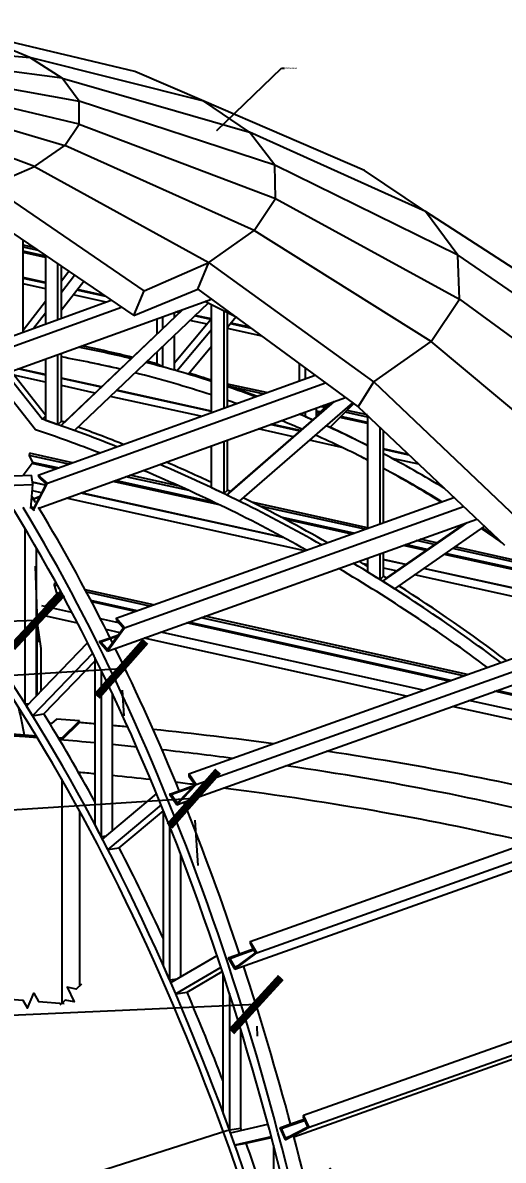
# Model space of a CAD drawing. Extents: x -483223 to 550073, y -164053 to -64662.
# Drawn here: x 374897 to 377673, y -146966 to -140388 of the extents above; entities that cross this region are included whole.
import ezdxf
from ezdxf import colors
from ezdxf.entities.mleader import LeaderData, LeaderLine
from ezdxf.math import Vec2, Vec3

# ---------------------------------------------------------------- set-up
doc = ezdxf.new("R2010")
doc.units = 0
doc.header["$MEASUREMENT"] = 0
doc.layers.get('0').update_dxf_attribs({"color": 40, "linetype": 'CONTINUOUS'})
doc.layers.get('Defpoints').update_dxf_attribs({"linetype": 'CONTINUOUS'})
doc.layers.add('АРМАТУРА', color=11, linetype='CONTINUOUS', lineweight=50)
doc.styles.add('ГОСТ', font='isocpeur.ttf', dxfattribs={"oblique": 10})
doc.dimstyles.new('100', dxfattribs={"dimscale": 100, "dimtxt": 4, "dimasz": 3, "dimexe": 1.25, "dimexo": 5, "dimgap": 1.5, "dimtad": 1, "dimdec": 0, "dimtxsty": 'ГОСТ', "dimblk": 'ARCHTICK', "dimcen": 2, "dimadec": 0, "dimazin": 0, "dimtfac": 1, "dimtdec": 0, "dimtmove": 0, "dimatfit": 3, "dimfxl": 1, "dimarcsym": 0})

# ---------------------------------------------------------------- blocks, each defined once
blk = doc.blocks.new('_ArchTick')
at = {"color": 0, "linetype": 'ByBlock', "const_width": 0.15}
blk.add_lwpolyline([(-0.5, -0.5), (0.5, 0.5)], dxfattribs=at)
blk = doc.blocks.new('*D566')
at = {"layer": 'Defpoints', "color": 0, "transparency": 16777216}
for p in [(376529, -146743.2), (370797.2, -146951.6), (370813, -147386.2)]:
    blk.add_point(p, dxfattribs=at)
at = {"layer": 'АРМАТУРА', "color": 0, "lineweight": -2, "transparency": 16777216}
for p, q in [((376544.8, -147177.9), (370813, -147386.2)), ((376547.2, -147242.9), (376549.4, -147302.8)), ((370815.4, -147451.3), (370817.6, -147511.1))]:
    blk.add_line(p, q, dxfattribs=at)
at = {"layer": 'АРМАТУРА', "color": 0, "lineweight": -2, "transparency": 16777216, "xscale": 300, "yscale": 300, "zscale": 300}
for p, rotation in [((376544.8, -147177.9), 2.08194740313199), ((370813, -147386.2), 182.0819474031319)]:
    blk.add_blockref('_ArchTick', p, dxfattribs=dict(at, rotation=rotation))
at = {"layer": 'АРМАТУРА', "color": 0, "transparency": 16777216, "insert": (373666.2, -146932.3), "char_height": 400, "attachment_point": 5, "rotation": 2.08195, "style": 'ГОСТ'}
blk.add_mtext('5736', dxfattribs=at)
blk = doc.blocks.new('*D567')
at = {"layer": 'Defpoints', "color": 0, "transparency": 16777216}
for p in [(375877.9, -144762.4), (371179.6, -145057.1), (371186.6, -145169.4)]:
    blk.add_point(p, dxfattribs=at)
at = {"layer": 'АРМАТУРА', "color": 0, "lineweight": -2, "transparency": 16777216}
for p, q in [((375885, -144874.6), (371186.6, -145169.4)), ((375909.3, -145261.4), (375892.8, -144999.4)), ((371210.9, -145556.2), (371194.5, -145294.1))]:
    blk.add_line(p, q, dxfattribs=at)
at = {"layer": 'АРМАТУРА', "color": 0, "lineweight": -2, "transparency": 16777216, "xscale": 300, "yscale": 300, "zscale": 300}
for p, rotation in [((375885, -144874.6), 3.589989276357324), ((371186.6, -145169.4), 183.5899892763573)]:
    blk.add_blockref('_ArchTick', p, dxfattribs=dict(at, rotation=rotation))
at = {"layer": 'АРМАТУРА', "color": 0, "transparency": 16777216, "insert": (373513.9, -144672.7), "char_height": 400, "attachment_point": 5, "rotation": 3.58999, "style": 'ГОСТ'}
blk.add_mtext('4708', dxfattribs=at)
blk = doc.blocks.new('*D568')
at = {"layer": 'Defpoints', "color": 0, "transparency": 16777216}
for p in [(376231.1, -145749.6), (370986.3, -145984.6), (371000.4, -146300.5)]:
    blk.add_point(p, dxfattribs=at)
at = {"layer": 'АРМАТУРА', "color": 0, "lineweight": -2, "transparency": 16777216}
for p, q in [((376245.3, -146065.5), (371000.4, -146300.5)), ((376253.5, -146249.1), (376250.9, -146190.3)), ((371008.6, -146484.1), (371006, -146425.4))]:
    blk.add_line(p, q, dxfattribs=at)
at = {"layer": 'АРМАТУРА', "color": 0, "lineweight": -2, "transparency": 16777216, "xscale": 300, "yscale": 300, "zscale": 300}
for p, rotation in [((376245.3, -146065.5), 2.565868310759791), ((371000.4, -146300.5), 182.5658683107598)]:
    blk.add_blockref('_ArchTick', p, dxfattribs=dict(at, rotation=rotation))
at = {"layer": 'АРМАТУРА', "color": 0, "transparency": 16777216, "insert": (373607.2, -145833.3), "char_height": 400, "attachment_point": 5, "rotation": 2.56587, "style": 'ГОСТ'}
blk.add_mtext('5250', dxfattribs=at)
blk = doc.blocks.new('*D569')
at = {"layer": 'Defpoints', "color": 0, "transparency": 16777216}
for p in [(375451, -143896.1), (371401.8, -144148), (371415.9, -144375.5)]:
    blk.add_point(p, dxfattribs=at)
at = {"layer": 'АРМАТУРА', "color": 0, "lineweight": -2, "transparency": 16777216}
for p, q in [((375465.1, -144123.7), (371415.9, -144375.5)), ((375482, -144395.2), (375472.9, -144248.4)), ((371432.8, -144647), (371423.7, -144500.3))]:
    blk.add_line(p, q, dxfattribs=at)
at = {"layer": 'АРМАТУРА', "color": 0, "lineweight": -2, "transparency": 16777216, "xscale": 300, "yscale": 300, "zscale": 300}
for p, rotation in [((375465.1, -144123.7), 3.558643918602326), ((371415.9, -144375.5), 183.5586439186023)]:
    blk.add_blockref('_ArchTick', p, dxfattribs=dict(at, rotation=rotation))
at = {"layer": 'АРМАТУРА', "color": 0, "transparency": 16777216, "insert": (373418.8, -143900.3), "char_height": 400, "attachment_point": 5, "rotation": 3.55864, "style": 'ГОСТ'}
blk.add_mtext('4057', dxfattribs=at)
blk = doc.blocks.new('*D570')
at = {"layer": 'Defpoints', "color": 0, "transparency": 16777216}
for p in [(374951.2, -143030.9), (371688.5, -143147), (371717.5, -143960.8)]:
    blk.add_point(p, dxfattribs=at)
at = {"layer": 'АРМАТУРА', "color": 0, "lineweight": -2, "transparency": 16777216}
for p, q in [((374969, -143530.6), (374984.6, -143969.6)), ((371706.3, -143646.7), (371721.9, -144085.8)), ((374980.2, -143844.7), (371717.5, -143960.8))]:
    blk.add_line(p, q, dxfattribs=at)
at = {"layer": 'АРМАТУРА', "color": 0, "lineweight": -2, "transparency": 16777216, "xscale": 300, "yscale": 300, "zscale": 300}
for p, rotation in [((374980.2, -143844.7), 2.03871408516572), ((371717.5, -143960.8), 182.0387140851657)]:
    blk.add_blockref('_ArchTick', p, dxfattribs=dict(at, rotation=rotation))
at = {"layer": 'АРМАТУРА', "color": 0, "transparency": 16777216, "insert": (373336.4, -143553), "char_height": 400, "attachment_point": 5, "rotation": 2.03871, "style": 'ГОСТ'}
blk.add_mtext('3265', dxfattribs=at)

msp = doc.modelspace()

# ---------------------------------------------------------------- linework, layer by layer
for p, q in [((375543.3217, -140670.276), (374355.4125, -140387.9082)), ((373898.9137, -140500.4847), (374936.4917, -140588.3732)), ((374936.4917, -140588.3732), (374675.2212, -140480.5062)), ((375123.9262, -140707.5935), (373994.2765, -140561.9124)), ((374042.4915, -140627.9939), (375222.9364, -140840.4397)), ((375123.9262, -140707.5935), (374936.4917, -140588.3732)), ((375942.6391, -140840.4131), (374936.4917, -140588.3732)), ((375222.9364, -140973.6097), (374039.7707, -140697.1088)), ((375942.6391, -140840.4131), (375543.3217, -140670.276)), ((374003.2577, -140760.7241), (375140.0376, -141098.673)), ((375222.9364, -140840.4397), (375123.9262, -140707.5935)), ((375123.9262, -140707.5935), (376207.6756, -141019.782)), ((374963.702, -141219.9492), (373915.736, -140823.0675)), ((375222.9364, -140973.6097), (375222.9364, -140840.4397)), ((376352.4861, -141210.6209), (375222.9364, -140840.4397)), ((376207.6756, -141019.782), (375942.6391, -140840.4131)), ((376870.9391, -141242.1042), (375942.6391, -140840.4131)), ((375140.0376, -141098.673), (375222.9364, -140973.6097)), ((375222.9364, -140973.6097), (376358.0078, -141403.7878)), ((376352.4861, -141210.6209), (376207.6756, -141019.782)), ((377223.5899, -141479.6233), (376207.6756, -141019.782)), ((374963.702, -141219.9492), (375140.0376, -141098.673)), ((376233.7715, -141590.0552), (375140.0376, -141098.673)), ((374709.7144, -141329.9057), (374963.702, -141219.9492)), ((374963.702, -141219.9492), (375972.5473, -141773.8767)), ((376358.0078, -141403.7878), (376352.4861, -141210.6209)), ((377410.0461, -141730.9683), (376352.4861, -141210.6209)), ((377223.5899, -141479.6233), (376870.9391, -141242.1042)), ((375597.8978, -141937.9896), (374709.7144, -141329.9057)), ((376233.7715, -141590.0552), (376358.0078, -141403.7878)), ((376358.0078, -141403.7878), (377419.8029, -141986.9446)), ((374672.6131, -141491.1395), (375538.9218, -142081.432)), ((377410.0461, -141730.9683), (377223.5899, -141479.6233)), ((378142.284, -142075.325), (377223.5899, -141479.6233)), ((375972.5473, -141773.8767), (376233.7715, -141590.0552)), ((377256.3894, -142230.7317), (376233.7715, -141590.0552)), ((377419.8029, -141986.9446), (377410.0461, -141730.9683)), ((377410.0461, -141730.9683), (378375.2809, -142394.8706)), ((375597.8978, -141937.9896), (375972.5473, -141773.8767)), ((375908.1422, -141928.0598), (375972.5473, -141773.8767)), ((376924.6859, -142464.7672), (375972.5473, -141773.8767)), ((375538.9218, -142081.432), (375908.1422, -141928.0598)), ((375538.9218, -142081.432), (375597.8978, -141937.9896)), ((375908.1422, -141928.0598), (376834.4431, -142608.6009)), ((377256.3894, -142230.7317), (377419.8029, -141986.9446)), ((377419.8029, -141986.9446), (378391.5367, -142698.1682)), ((376924.6859, -142464.7672), (377256.3894, -142230.7317)), ((378188.3416, -143012.2982), (377256.3894, -142230.7317)), ((376834.4431, -142608.6009), (376924.6859, -142464.7672)), ((376924.6859, -142464.7672), (377792.9771, -143290.2365)), ((376834.4431, -142608.6009), (377680.6218, -143409.229))]:
    msp.add_line(p, q)
at = {"linetype": 'Continuous', "extrusion": (0.96081, -0.077587, 0.266129)}
for p, q in [((374898.1267, -142176.7352), (374898.1267, -141644.8018)), ((374960.9363, -141687.5995), (374898.1267, -141673.8212)), ((374986.8264, -141705.2407), (374898.1267, -141685.783)), ((375027.657, -141737.92), (374898.1267, -141709.5054)), ((375027.657, -141744.7194), (374898.1267, -141716.3048)), ((375027.657, -141733.0622), (375027.657, -142129.8803)), ((375099.3902, -142103.9323), (375099.3902, -141781.9404)), ((375120.0864, -142096.4459), (375120.0864, -141796.0425)), ((375027.657, -141890.0032), (374898.1267, -141861.5886)), ((375027.657, -141894.6598), (374898.1267, -141866.2452)), ((375163.3931, -141825.5512), (375120.0864, -141881.4474)), ((375120.0864, -141946.32), (375196.2884, -141847.9656)), ((375248.6213, -141883.6247), (375120.0864, -142049.5254)), ((375027.657, -141926.1872), (374898.1267, -141897.7726)), ((375377.419, -141971.3859), (375209.2144, -141934.4874)), ((375367.3401, -141964.5182), (375212.2981, -141930.5072)), ((374519.0436, -142313.8607), (375408.0725, -141992.2728)), ((374535.3849, -142510.66), (375986.6102, -141985.7092)), ((375027.657, -142000.7465), (374898.1267, -142167.9321)), ((375378.1896, -142003.0824), (375188.3363, -141961.4349)), ((375967.802, -142008.8802), (375195.2543, -142746.2177)), ((374574.1127, -142356.2665), (375467.8222, -142032.9855)), ((374958.4828, -142154.9026), (375027.657, -142065.6191)), ((375116.6992, -142717.9871), (375821.2881, -142045.5111)), ((375820.7408, -142045.709), (375137.3953, -142697.9099)), ((375772.1335, -142063.2917), (375772.1335, -142092.101)), ((375801.2086, -142064.3511), (375781.2864, -142059.9808)), ((375805.1757, -142060.5647), (375789.3, -142057.0821)), ((375986.9255, -142100.4345), (375893.377, -142079.9131)), ((375986.9255, -142641.9954), (375986.9255, -142018.4247)), ((376058.6588, -142054.7381), (376058.6588, -142616.067)), ((376079.3549, -142608.5863), (376079.3549, -142065.3663)), ((375670.6874, -142099.9878), (375670.6874, -142188.9235)), ((375706.776, -142154.4797), (375706.776, -142086.9334)), ((375774.349, -142089.9864), (375772.1335, -142089.5004)), ((375986.9255, -142100.4418), (375772.1335, -142357.7603)), ((375961.4014, -142131.0194), (375862.5503, -142109.3348)), ((375983.6452, -142104.3716), (375889.4098, -142083.6995)), ((376128.7447, -142091.0054), (376079.3549, -142150.1739)), ((376218.1415, -142155.8122), (376096.8571, -142129.2065)), ((376209.105, -142149.1732), (376100.1426, -142125.2705)), ((375772.1335, -142195.6308), (375772.1335, -142396.6973)), ((375787.3379, -142401.0721), (375986.9255, -142161.9683)), ((376279.3217, -142200.7605), (376079.3549, -142156.8945)), ((375706.776, -142378.3495), (375706.776, -142258.0094)), ((375986.9255, -142260.9033), (375853.6097, -142420.6142)), ((375027.657, -142332.5907), (375027.657, -142686.9491)), ((375099.3902, -142711.8739), (375099.3902, -142306.6427)), ((375120.0864, -142691.7967), (375120.0864, -142299.1563)), ((375670.6874, -142292.4533), (375670.6874, -142360.0568)), ((375027.657, -142657.1021), (374828.6036, -142404.5942)), ((375027.657, -142425.2497), (374868.4414, -142390.1837)), ((375027.657, -142422.2156), (374873.6549, -142388.2978)), ((375425.588, -142383.5368), (375296.3915, -142355.0822)), ((375706.776, -142378.3495), (375670.6874, -142360.0568)), ((375772.1335, -142396.6973), (375706.776, -142378.3495)), ((375787.3379, -142401.0721), (375772.1335, -142393.3653)), ((375853.6097, -142420.6142), (375787.3379, -142401.0721)), ((376492.8888, -142357.6654), (376492.8888, -142459.1119)), ((376528.9774, -142384.1793), (376528.9774, -142446.0674)), ((374969.7269, -142741.2885), (374731.8877, -142439.5792)), ((374800.1843, -142414.8743), (375009.8711, -142680.871)), ((375027.657, -142465.9943), (374845.3546, -142425.8436)), ((374985.9247, -143003.8134), (376585.4373, -142425.6596)), ((375038.6751, -143051.2327), (376646.0921, -142470.2219)), ((375351.5203, -142493.5441), (375120.0864, -142442.5725)), ((375348.9373, -142496.0093), (375120.0864, -142445.6066)), ((376305.0491, -142527.0077), (376079.3549, -142477.3002)), ((375314.2512, -142529.1145), (375120.0864, -142486.3512)), ((375986.9255, -142636.5214), (375437.0728, -142515.4205)), ((375986.9255, -142633.4873), (375439.6558, -142512.9552)), ((376283.6035, -142534.7594), (376099.1009, -142494.1241)), ((374990.2585, -143194.598), (376760.9173, -142554.5824)), ((375926.2918, -142663.9119), (375402.3867, -142548.5257)), ((376075.3464, -143119.0093), (376698.0178, -142577.3178)), ((376693.9417, -142578.7912), (376096.0426, -143098.9321)), ((376802.6409, -142585.2363), (376148.0832, -143154.6671)), ((376664.9825, -142589.2587), (376594.3349, -142660.4863)), ((376640.9714, -142613.467), (376614.2749, -142607.5873)), ((376651.1264, -142603.2286), (376635.7205, -142599.8356)), ((376808.8044, -142589.7645), (376671.0496, -142728.6502)), ((375009.8711, -142680.871), (375027.657, -142663.617)), ((376528.9774, -142665.7635), (376497.4863, -142649.8012)), ((376528.9774, -142638.4185), (376528.9774, -142665.7635)), ((376528.9774, -142665.7635), (376572.3114, -142684.6032)), ((376594.3349, -142665.4439), (376594.3349, -142614.7947)), ((376616.0149, -142638.6283), (376594.3349, -142633.8535)), ((376610.2426, -142644.448), (376594.3349, -142640.9445)), ((376889.3349, -142705.916), (376728.6912, -142670.5354)), ((376889.3349, -142698.825), (376734.4635, -142664.7157)), ((376889.3349, -142668.1672), (376759.4199, -142639.5544)), ((376889.3349, -142655.6922), (376769.5749, -142629.316)), ((376889.3349, -142660.5378), (376889.3349, -143311.7029)), ((375027.657, -142686.9491), (375099.3902, -142711.8739)), ((375099.3902, -142711.8739), (375120.0864, -142691.7967)), ((375116.6992, -142717.9871), (375137.3953, -142697.9099)), ((375195.2543, -142746.2177), (375116.6992, -142717.9871)), ((376460.7807, -142781.629), (376256.9632, -142736.7398)), ((376498.1546, -142749.1157), (376327.0074, -142711.4219)), ((376500.9377, -142746.6946), (376332.2233, -142709.5365)), ((376671.0496, -142728.6502), (376649.2468, -142718.6811)), ((376961.0681, -143286.0163), (376961.0681, -142728.4096)), ((376079.3549, -143090.8599), (376079.3549, -142800.9374)), ((376740.451, -142843.2243), (376553.4321, -142802.0348)), ((376981.7643, -143278.6053), (376981.7643, -142747.9916)), ((375986.9255, -143076.696), (375986.9255, -142834.3466)), ((376058.6588, -142808.4181), (376058.6588, -143110.9371)), ((376889.3349, -142833.5378), (376865.0804, -142821.2436)), ((376889.3349, -142832.2362), (376884.7939, -142831.236)), ((377125.8579, -142884.3286), (376981.7643, -142852.593)), ((377130.0376, -142888.2832), (376981.7643, -142855.6271)), ((374951.7011, -142937.3156), (374899.4235, -143005.3235)), ((374936.0218, -142877.3377), (374934.1928, -142889.6852)), ((374934.1928, -142889.6852), (374952.7407, -142930.297)), ((375162.4305, -142940.0143), (374934.1928, -142889.6852)), ((375184.3405, -142932.0948), (374936.0218, -142877.3377)), ((374952.7407, -142930.297), (374951.7011, -142937.3156)), ((375087.2209, -142967.1993), (374951.7011, -142937.3156)), ((375099.6749, -142962.6977), (374952.7407, -142930.297)), ((377186.1653, -142941.3895), (377030.9313, -142907.2004)), ((371684.3042, -143119.773), (374947.0162, -143003.6293)), ((374955.4336, -143058.14), (374947.0162, -143003.6293)), ((374985.9247, -143003.8134), (374988.6023, -143015.9833)), ((375038.6751, -143051.2327), (374985.9247, -143003.8134)), ((371692.7216, -143174.2838), (374955.4336, -143058.14)), ((374943.26, -143196.2147), (374955.4336, -143058.14)), ((375028.4323, -143061.2711), (374953.3609, -143044.717)), ((375027.7374, -143062.6222), (374953.6014, -143046.2744)), ((374959.1575, -143205.8397), (375038.6751, -143051.2327)), ((375029.8158, -143058.5811), (374961.0692, -143192.2458)), ((374988.6023, -143015.9833), (375028.2938, -143051.6635)), ((375028.2938, -143051.6635), (375029.8158, -143058.5811)), ((376033.5102, -143175.8669), (375417.7395, -143040.0824)), ((376005.639, -143162.4731), (375430.1935, -143035.5808)), ((375857.9924, -143093.3936), (375492.9491, -143012.8974)), ((375803.2412, -143068.5694), (375514.8591, -143004.9779)), ((377288.9975, -143038.6862), (377288.9975, -143053.4239)), ((375005.3162, -143106.2159), (374952.2271, -143094.5091)), ((374957.193, -143140.0635), (374994.9216, -143126.4262)), ((374958.3273, -143141.9211), (374993.489, -143129.2116)), ((376407.8292, -143366.9482), (375231.2347, -143107.4957)), ((376403.0995, -143364.4009), (375233.8196, -143106.5614)), ((375437.1039, -143831.7262), (377388.5971, -143132.9242)), ((376058.6588, -143110.9371), (375986.9255, -143076.696)), ((376058.6588, -143110.9371), (376079.3549, -143090.8599)), ((376075.3464, -143119.0093), (376096.0426, -143098.9321)), ((376148.0832, -143154.6671), (376075.3464, -143119.0093)), ((374943.6412, -143191.8915), (374959.1575, -143205.8397)), ((374955.6436, -143192.918), (374944.4388, -143182.8455)), ((374947.7085, -143145.7593), (374953.4199, -143143.6949)), ((374955.6436, -143192.918), (374961.8835, -143190.6625)), ((374961.0692, -143192.2458), (374955.6436, -143192.918)), ((376526.4562, -143441.6446), (375147.8318, -143137.6422)), ((375484.9652, -143886.8769), (377444.0227, -143185.3662)), ((376889.3349, -143308.0655), (376221.0762, -143160.7068)), ((376873.584, -143317.3431), (376265.6516, -143183.2871)), ((374959.1575, -143205.8397), (374964.5187, -143203.9019)), ((375431.392, -144005.7763), (377520.4768, -143257.7047)), ((376810.4628, -143339.9459), (376387.9843, -143246.7846)), ((376797.9362, -143344.4315), (376411.3971, -143259.1952)), ((374910.8066, -144327.36), (374910.8066, -143314.8223)), ((376977.2387, -143618.0718), (377466.5177, -143277.0268)), ((377449.8448, -143282.9971), (376997.9349, -143597.9946)), ((377564.623, -143299.4745), (377045.2665, -143661.4847)), ((377273.9214, -143405.6221), (377170.8629, -143382.8965)), ((377287.818, -143395.9356), (377192.9005, -143375.0052)), ((374976.1641, -144280.4317), (374976.1641, -143426.2832)), ((376961.0681, -143608.3574), (376961.0681, -143458.0211)), ((376981.7643, -143588.2801), (376981.7643, -143450.6101)), ((377226.2185, -143438.8727), (377095.2151, -143409.9849)), ((377234.1177, -143433.3666), (377107.7418, -143405.4993)), ((377763.1062, -143557.2625), (377331.3706, -143462.0599)), ((377763.1062, -143550.0146), (377339.2698, -143456.5539)), ((377763.1062, -143513.4929), (377379.0734, -143428.8093)), ((377763.1062, -143500.742), (377392.9701, -143419.1228)), ((376889.3349, -143521.6635), (376864.2108, -143516.1233)), ((376889.3349, -143483.7077), (376889.3349, -143564.0496)), ((377109.5647, -143520.1846), (376981.7643, -143492.0031)), ((377107.9252, -143521.3274), (376981.7643, -143493.5074)), ((376889.3349, -143564.0496), (376961.0681, -143608.3574)), ((376961.0681, -143608.3574), (376981.7643, -143588.2801)), ((377055.0257, -143558.2002), (376981.7643, -143542.0452)), ((377763.1062, -143714.34), (377160.1778, -143581.3874)), ((377763.1062, -143665.8022), (377213.0773, -143544.5146)), ((377763.1062, -143664.2979), (377214.7168, -143543.3718)), ((375080.4802, -143627.6107), (375077.7179, -143639.8405)), ((375077.7179, -143639.8405), (375092.4015, -143685.0667)), ((375098.7613, -143644.5109), (375077.7179, -143639.8405)), ((375090.7601, -143629.8922), (375080.4802, -143627.6107)), ((376977.2387, -143618.0718), (376997.9349, -143597.9946)), ((377045.2665, -143661.4847), (376977.2387, -143618.0718)), ((375090.8313, -143692.0184), (375023.3976, -143762.7165)), ((375092.4015, -143685.0667), (375090.8313, -143692.0184)), ((375129.1481, -143700.5224), (375090.8313, -143692.0184)), ((375124.676, -143692.2297), (375092.4015, -143685.0667)), ((375652.5557, -143754.576), (375257.8163, -143666.9683)), ((375630.4137, -143762.5047), (375265.5714, -143681.5324)), ((375180.8571, -143797.6628), (375005.9695, -143758.8486)), ((375558.0592, -143788.4139), (375290.6974, -143729.0761)), ((375545.4732, -143792.9207), (375295.0346, -143737.3389)), ((374976.1641, -143835.9951), (374977.8103, -143846.9196)), ((374977.8103, -143846.9196), (374976.1641, -143848.9498)), ((375213.7834, -143860.7454), (375014.5808, -143816.5348)), ((375450.0936, -143857.4166), (375345.21, -143834.1389)), ((375437.1039, -143831.7262), (375438.4006, -143843.9427)), ((375484.9652, -143886.8769), (375437.1039, -143831.7262)), ((375438.4006, -143843.9427), (375474.4134, -143885.4402)), ((377359.0671, -144195.4262), (375842.0209, -143858.736)), ((377371.6744, -144190.924), (375854.6069, -143854.2291)), ((377444.1515, -144165.0421), (375926.9614, -143828.32)), ((377466.331, -144157.1217), (375949.1035, -143820.3912)), ((374979.9248, -143861.2016), (374976.1641, -143860.8979)), ((374979.9248, -143861.2016), (375000.6197, -144006.3352)), ((374979.9248, -144276.5238), (374979.9248, -143861.2016)), ((375458.6042, -143915.0805), (375377.1838, -143897.0102)), ((375386.5869, -144021.8204), (375484.9652, -143886.8769)), ((375475.1505, -143892.3843), (375390.0979, -144009.0492)), ((375474.4134, -143885.4402), (375475.1505, -143892.3843)), ((377211.1262, -144248.2567), (375694.3301, -143911.6219)), ((374918.942, -144339.8924), (375271.4481, -143973.5956)), ((375338.7256, -143966.6698), (375400.9641, -143944.3831)), ((375338.7256, -143966.6698), (375386.5869, -144021.8204)), ((375348.5186, -143967.2321), (375338.7256, -143966.6698)), ((375348.5186, -143967.2321), (375402.6867, -143947.8353)), ((375384.5314, -144008.7296), (375348.5186, -143967.2321)), ((375400.9641, -143944.3831), (375450.058, -143926.8032)), ((375402.6867, -143947.8353), (375446.0435, -143932.3098)), ((377114.8034, -144282.654), (375598.1701, -143946.0555)), ((375856.2993, -144732.0724), (378110.5496, -143927.0679)), ((375899.5855, -144792.6529), (378159.2426, -143985.7176)), ((375301.3566, -144033.3478), (374953.1665, -144395.1597)), ((375000.6197, -144006.3352), (375000.621, -144006.3446)), ((375000.621, -144006.3446), (375000.621, -144255.018)), ((375384.5314, -144008.7296), (375392.3799, -144005.9191)), ((375390.0979, -144009.0492), (375384.5314, -144008.7296)), ((375386.5869, -144021.8204), (375431.392, -144005.7763)), ((375827.7978, -144895.1703), (378208.4758, -144045.0179)), ((375018.5239, -144385.059), (375314.3084, -144077.7028)), ((375314.3084, -145025.8064), (375314.3084, -144059.4881)), ((375350.3971, -144133.1849), (375350.3971, -145094.4027)), ((377805.0262, -144287.1013), (377635.7652, -144249.5358)), ((374874.718, -144270.5521), (374910.8066, -144327.36)), ((375415.7545, -145060.1643), (375415.7545, -144269.9632)), ((377963.271, -144415.1862), (377475.2169, -144306.8684)), ((377817.8, -144297.2364), (377623.1578, -144254.038)), ((374910.8066, -144327.36), (374934.531, -144323.6935)), ((374953.1665, -144395.1597), (374918.942, -144339.8924)), ((374953.1665, -144395.1597), (375018.5239, -144385.059)), ((378053.8887, -144491.0728), (377378.8941, -144341.2658)), ((375063.4239, -144440.9443), (375052.329, -144440.0483)), ((375090.7917, -144414.3949), (375063.4239, -144440.9443)), ((375225.2915, -144425.256), (375090.7917, -144414.3949)), ((375225.2915, -144425.256), (375121.8108, -144525.6421)), ((375121.8108, -144534.6015), (375225.2915, -144434.2154)), ((375225.2915, -144434.2154), (375225.2915, -144425.256)), ((374975.6897, -144513.8425), (374763.1447, -144496.6791)), ((374981.418, -144523.2645), (374763.1447, -144505.6385)), ((374975.6897, -144513.8425), (374906.6111, -144508.2643)), ((375121.8108, -144525.6421), (375103.0978, -144524.131)), ((375121.8108, -144534.6015), (375108.7136, -144533.5439)), ((375121.8108, -144525.6421), (375121.8108, -144534.6015)), ((376211.0475, -145700.412), (379316.0569, -144596.0073)), ((376248.3335, -145766.2664), (379360.4444, -144659.3358)), ((375121.4306, -144760.9213), (375121.4306, -146058.0448)), ((375224.9114, -144723.3415), (375224.9114, -144733.4588)), ((375856.2993, -144732.0724), (375856.4621, -144744.1434)), ((375899.5855, -144792.6529), (375856.2993, -144732.0724)), ((375856.4621, -144744.1434), (375889.0323, -144789.7266)), ((376121.7392, -145860.591), (379299.8159, -144730.1974)), ((375743.9359, -144849.0797), (375800.8264, -144828.7638)), ((375753.8028, -144851.0455), (375802.785, -144833.5537)), ((375787.2221, -144909.6602), (375899.5855, -144792.6529)), ((375889.1249, -144796.588), (375791.9816, -144897.7461)), ((375800.8264, -144828.7638), (375888.1838, -144797.568)), ((375802.785, -144833.5537), (375880.161, -144805.9224)), ((375889.0323, -144789.7266), (375889.1249, -144796.588)), ((375357.8606, -145108.7253), (375670.0723, -144846.8442)), ((375696.4889, -144911.2642), (375389.0686, -145169.1264)), ((375743.9359, -144849.0797), (375787.2221, -144909.6602)), ((375753.8028, -144851.0455), (375743.9359, -144849.0797)), ((375786.373, -144896.6287), (375753.8028, -144851.0455)), ((375786.373, -144896.6287), (375796.5419, -144892.9973)), ((375791.9816, -144897.7461), (375786.373, -144896.6287)), ((375787.2221, -144909.6602), (375827.7978, -144895.1703)), ((375224.9114, -144946.0455), (375224.9114, -145957.6587)), ((375454.426, -145159.0256), (375709.36, -144945.1886)), ((375709.36, -145840.8367), (375709.36, -144942.9878)), ((375350.3971, -145094.4027), (375314.3084, -145025.8064)), ((375745.4487, -145033.1387), (375745.4487, -145923.0087)), ((375350.3971, -145094.4027), (375380.4782, -145089.7538)), ((375389.0686, -145169.1264), (375357.8606, -145108.7253)), ((375389.0686, -145169.1264), (375454.426, -145159.0256)), ((375810.8061, -145904.4885), (375810.8061, -145201.1051)), ((376519.5758, -146705.8557), (379997.8774, -145470.1855)), ((376550.8638, -146775.4857), (380029.1653, -145539.8154)), ((376463.0882, -146829.9778), (379873.2105, -145618.5283)), ((376211.0475, -145700.412), (376209.9006, -145712.1146)), ((376248.3335, -145766.2664), (376211.0475, -145700.412)), ((376121.7392, -145860.591), (376248.3335, -145766.2664)), ((376149.5048, -145771.5987), (376227.8103, -145743.7466)), ((376151.599, -145777.891), (376231.1268, -145749.6042)), ((376209.9006, -145712.1146), (376237.9561, -145761.666)), ((376237.9561, -145761.666), (376237.3042, -145768.318)), ((375752.3173, -145938.8113), (376019.1615, -145782.2201)), ((376084.4531, -145794.7366), (376149.5048, -145771.5987)), ((376084.4531, -145794.7366), (376121.7392, -145860.591)), ((376094.2394, -145798.2929), (376084.4531, -145794.7366)), ((376094.2394, -145798.2929), (376151.599, -145777.891)), ((376122.2949, -145847.8444), (376094.2394, -145798.2929)), ((376237.3042, -145768.318), (376127.8577, -145849.8659)), ((375745.4487, -145923.0087), (375709.36, -145840.8367)), ((376041.982, -145850.653), (375780.4622, -146004.1198)), ((375845.8196, -145994.019), (376049.7941, -145874.3214)), ((376054.7242, -146692.0058), (376054.7242, -145889.3228)), ((376121.7392, -145860.591), (376133.2543, -145856.4953)), ((376122.2949, -145847.8444), (376138.1299, -145842.2121)), ((376127.8577, -145849.8659), (376122.2949, -145847.8444)), ((375745.4487, -145923.0087), (375791.3293, -145915.9181)), ((375780.4622, -146004.1198), (375752.3173, -145938.8113)), ((375780.4622, -146004.1198), (375845.8196, -145994.019)), ((376090.8129, -146000.6952), (376090.8129, -146790.2967)), ((376156.1703, -146780.1959), (376156.1703, -146209.7962)), ((376090.8129, -146790.2967), (376054.7242, -146692.0058)), ((376443.6234, -146756.1477), (376522.2718, -146728.2078)), ((376445.6505, -146763.7756), (376525.5066, -146735.4067)), ((376519.5758, -146705.8557), (376517.2543, -146717.0416)), ((376517.2543, -146717.0416), (376540.7966, -146769.4339)), ((376550.8638, -146775.4857), (376519.5758, -146705.8557)), ((376090.8129, -146790.2967), (376156.1703, -146780.1959)), ((376096.508, -146807.5267), (376313.2804, -146757.9827)), ((376122.4124, -146878.0375), (376096.508, -146807.5267)), ((376381.8714, -146778.0852), (376443.6234, -146756.1477)), ((376381.8714, -146778.0852), (376413.1593, -146847.7151)), ((376391.4425, -146783.0331), (376381.8714, -146778.0852)), ((376391.4425, -146783.0331), (376445.6505, -146763.7756)), ((376414.9848, -146835.4254), (376391.4425, -146783.0331)), ((376413.1593, -146847.7151), (376550.8638, -146775.4857)), ((376539.477, -146775.7922), (376420.4252, -146838.2378)), ((376540.7966, -146769.4339), (376539.477, -146775.7922)), ((376332.4539, -146830.0319), (376122.4124, -146878.0375)), ((376122.4124, -146878.0375), (376187.7698, -146867.9368)), ((376187.7698, -146867.9368), (376333.6566, -146834.5939)), ((376345.094, -146878.2306), (376345.094, -147546.6547)), ((376413.1593, -146847.7151), (376416.1025, -146846.6695)), ((376414.9848, -146835.4254), (376433.9315, -146828.6945)), ((376420.4252, -146838.2378), (376414.9848, -146835.4254))]:
    msp.add_line(p, q, dxfattribs=at)
for points in [[(375235.6777, -145947.2143), (375205.4701, -145976.5186), (375152.6042, -145965.1083), (375193.7378, -146050.5953), (375140.8719, -146039.185), (375110.6643, -146068.4892)], [(374747.8131, -146027.8746), (374897.2436, -146039.9413), (374923.5242, -146087.21), (374960.6709, -145999.9167), (374986.9516, -146047.1854), (375136.382, -146059.2522)]]:
    msp.add_lwpolyline(points)
at = {"linetype": 'Continuous'}
for centre, major_axis, ratio, start_param, end_param in [((372832.4106, -149265.1835), (-5901.4498, 6083.3742), 0.922408986, 5.055294579, 5.079898945), ((372835, -150861.4521), (4066.169, 8021.9157), 0.840423418, 0.194383967, 0.235282761), ((372798.9114, -150843.1594), (4066.169, 8021.9157), 0.840423418, 0.188447874, 0.227812694), ((372837.2545, -150857.8539), (4030.6421, 7951.8267), 0.840423418, 0.200161609, 0.245866313), ((372798.9114, -150843.1594), (4066.169, 8021.9157), 0.840423418, 0.169343071, 0.176861812), ((372835, -150861.4521), (4066.169, 8021.9157), 0.840423418, 0.130826873, 0.182752582), ((372837.2545, -150857.8539), (4030.6421, 7951.8267), 0.840423418, 0.127288621, 0.188382867), ((372798.9114, -150843.1594), (4066.169, 8021.9157), 0.840423418, 0.12581923, 0.143593622), ((372798.9114, -150843.1594), (4066.169, 8021.9157), 0.840423418, 0.08943105, 0.112942548), ((372835, -150861.4521), (4066.169, 8021.9157), 0.840423418, 0.095429267, 0.117979101), ((372837.2545, -150857.8539), (4030.6421, 7951.8267), 0.840423418, 0.106974334, 0.114306714), ((372835, -150861.4521), (4066.169, 8021.9157), 0.840423418, 0.048089101, 0.059339736), ((372835, -150861.4521), (6262.1815, -6455.2262), 0.922408986, 2.024719078, 2.076578621), ((372855.6962, -150841.3749), (-6262.1815, 6455.2262), 0.922408986, 5.205375694, 5.207451897), ((372855.6962, -150841.3749), (-6262.1815, 6455.2262), 0.922408986, 5.164297526, 5.195908429), ((372837.2545, -150857.8539), (4030.6421, 7951.8267), 0.840423418, 0.052706629, 0.070026104), ((372835, -150861.4521), (4066.169, 8021.9157), 0.840423418, 0.001754411, 0.036968847), ((372798.9114, -150843.1594), (4066.169, 8021.9157), 0.840423418, 0, 0.02837497), ((372837.4744, -150858.4021), (-6207.4676, 6398.8256), 0.922408986, 5.176007304, 5.221019028), ((372837.2545, -150857.8539), (4030.6421, 7951.8267), 0.840423418, 6.279974253, 6.324646056), ((372855.6962, -150841.3749), (-6262.1815, 6455.2262), 0.922408986, 5.101793314, 5.134085666), ((372801.1658, -150839.5612), (4030.6421, 7951.8267), 0.840423418, 6.274554647, 6.280485229), ((372835, -150861.4521), (4066.169, 8021.9157), 0.840423418, 6.217956799, 6.271187062), ((372837.4744, -150858.4021), (-6207.4676, 6398.8256), 0.922408986, 5.025993647, 5.145142369), ((372835, -150861.4521), (6262.1815, -6455.2262), 0.922408986, 1.877210441, 1.994441461), ((372837.2545, -150857.8539), (4030.6421, 7951.8267), 0.840423418, 6.214293562, 6.266057338), ((372801.1658, -150839.5612), (4030.6421, 7951.8267), 0.840423418, 6.209283086, 6.260590621), ((372908.5272, -149251.3077), (-1308.7478, 8468.3127), 0.46405988, 5.440512261, 5.446502856), ((372855.6962, -150841.3749), (-6262.1815, 6455.2262), 0.922408986, 5.088208615, 5.090290939), ((372855.6962, -150841.3749), (-6262.1815, 6455.2262), 0.922408986, 5.017043564, 5.078921485), ((372826.8304, -149263.9336), (1308.7478, -8468.3127), 0.46405988, 1.579788911, 2.296103072), ((372908.5272, -149251.3077), (-1308.7478, 8468.3127), 0.46405988, 5.311564766, 5.435702396), ((372836.2449, -150858.8333), (-1361.6203, 8810.4264), 0.46405988, 4.912559405, 5.682234953), ((372835, -150861.4521), (1373.6219, -8888.0833), 0.46405988, 1.766385158, 2.526973407), ((372826.8291, -149263.936), (-1294.4947, 8376.0871), 0.46405988, 4.725161616, 5.446676942), ((372801.1658, -150839.5612), (4030.6421, 7951.8267), 0.840423418, 6.152941541, 6.172225543), ((372837.2545, -150857.8539), (4030.6421, 7951.8267), 0.840423418, 6.163884797, 6.177304274), ((372835, -150861.4521), (6262.1815, -6455.2262), 0.922408986, 1.738617267, 1.853533962), ((372855.6962, -150841.3749), (-6262.1815, 6455.2262), 0.922408986, 4.986932329, 4.993401145), ((372837.4744, -150858.4021), (-6207.4676, 6398.8256), 0.922408986, 4.885537024, 5.001968371), ((372855.6962, -150841.3749), (-6262.1815, 6455.2262), 0.922408986, 4.97269964, 4.974798139), ((372855.6962, -150841.3749), (-6262.1815, 6455.2262), 0.922408986, 4.878616883, 4.9631137), ((372908.5272, -149251.3077), (-1308.7478, 8468.3127), 0.46405988, 5.188046529, 5.307385147), ((372763.9807, -150851.7172), (717.5683, 8886.0969), 0.26612921, 5.528639462, 5.554238775), ((372900.3575, -150851.3513), (-1373.6219, 8888.0833), 0.46405988, 5.373014899, 5.452785841), ((372835, -146602.2635), (7731.9771, 0), 0.279887309, 1.294736832, 1.71337788), ((372835, -146602.2635), (8105.2686, 0), 0.279887309, 1.259924813, 1.271485452), ((372835, -146602.2635), (8105.2686, 0), 0.279887309, 1.235336286, 1.246750348), ((372835, -146602.2635), (8105.2686, 0), 0.279887309, 1.12289208, 1.216061922), ((372835, -146602.2635), (7731.9771, 0), 0.279887309, 1.244373865, 1.272290503), ((372835, -146602.2635), (7731.9771, 0), 0.279887309, 1.211318369, 1.23048902), ((372835, -146602.2635), (7731.9771, 0), 0.279887309, 1.133541811, 1.190987426), ((372835, -146602.2635), (8105.2686, 0), 0.279887309, 0.822511859, 1.080497633), ((372835, -146602.2635), (7731.9771, 0), 0.279887309, 0.818563643, 1.089013646), ((372835, -146781.4516), (-7731.9771, 0), 0.279887309, 4.385966519, 4.398971786), ((372835, -146781.4516), (-7731.9771, 0), 0.279887309, 4.341740157, 4.372081673), ((372835, -146781.4516), (-7731.9771, 0), 0.279887309, 4.306328149, 4.32149189), ((372835, -146781.4516), (-7731.9771, 0), 0.279887309, 4.011457644, 4.282827199), ((372908.5272, -149251.3077), (-1308.7478, 8468.3127), 0.46405988, 5.062277282, 5.179973407), ((372900.3575, -150851.3513), (-1373.6219, 8888.0833), 0.46405988, 5.259182876, 5.333735385), ((372908.5272, -149251.3077), (-1308.7478, 8468.3127), 0.46405988, 4.938148826, 5.054387371), ((372900.3575, -150851.3513), (-1373.6219, 8888.0833), 0.46405988, 5.149816795, 5.217300337), ((372900.3575, -150851.3513), (-1373.6219, 8888.0833), 0.46405988, 5.113674736, 5.115269448), ((372900.3575, -150851.3513), (-1373.6219, 8888.0833), 0.46405988, 5.047003096, 5.104231266), ((372908.5272, -149251.3077), (-1308.7478, 8468.3127), 0.46405988, 4.817395023, 4.930248553)]:
    msp.add_ellipse(centre, major_axis=major_axis, ratio=ratio, start_param=start_param, end_param=end_param, dxfattribs=at)

# ---------------------------------------------------------------- dimensions: what is measured, and where the dimension line sits
at = {"layer": 'АРМАТУРА'}
for p1, p2, distance, picture, middle in [((374951.2249, -143030.8847), (371688.5129, -143147.0284), 814.3201, '*D570', (373336.387, -143552.9827)), ((375450.976, -143896.1453), (371401.7774, -144147.9652), 227.9801, '*D569', (373418.803, -143900.2706)), ((375877.9424, -144762.3626), (371179.5829, -145057.1342), 112.478, '*D567', (373513.89, -144672.6925)), ((376231.1268, -145749.6042), (370986.2639, -145984.6412), 316.164, '*D568', (373607.1806, -145833.3206)), ((376529.0254, -146743.2378), (370797.219, -146951.6052), 434.9041, '*D566', (373666.2067, -146932.2695))]:
    dim = msp.add_aligned_dim(p1=p1, p2=p2, distance=distance, dimstyle='100', dxfattribs=at)
    dim.commit()
    dim.dimension.update_dxf_attribs({"geometry": picture, "text_midpoint": middle})

# ---------------------------------------------------------------- leaders
ml = msp.add_multileader_mtext('Standard')
ml.set_content('Остекление', color=256)
ml.set_leader_properties()
ml.build(insert=Vec2(0, 0))
ml.multileader.update_dxf_attribs({"text_right_attachment_type": 6, "dogleg_length": 0.36, "arrow_head_size": 9})
ctx = ml.context
ctx.base_point, ctx.char_height, ctx.arrow_head_size, ctx.landing_gap_size, ctx.plane_origin = Vec3(376409.3462, -140650.3555), 9, 9, 4.5, Vec3(376147.6791, -140137.6546)
ctx.right_attachment = 6
notes = []
notes.append((ctx, [(0, (1, 1, 0), (376391.3462, -140650.3555), (1, 0), 18, [(0, [(376011.9482, -141016.4966)], 0, [])])]))
ctx.mtext.insert, ctx.mtext.flow_direction = Vec3(376413.8462, -140645.8555), 5
ml = msp.add_multileader_mtext('Standard')
ml.set_content('Ребро Р-1', color=256)
ml.set_leader_properties()
ml.build(insert=Vec2(0, 0))
ml.multileader.update_dxf_attribs({"text_right_attachment_type": 6, "dogleg_length": 0.36, "arrow_head_size": 9})
ctx = ml.context
ctx.base_point, ctx.char_height, ctx.arrow_head_size, ctx.landing_gap_size, ctx.plane_origin = Vec3(374758.4648, -147176.7686), 9, 9, 4.5, Vec3(374607.7977, -146670.3676)
ctx.right_attachment, ctx.text_align_type = 6, 2
notes.append((ctx, [(1, (1, 1, 0), (374860.4648, -147183.0686), (-1, 0), 18, [(0, [(376090.8128, -146790.2967)], 0, [])])]))
ctx.mtext.insert, ctx.mtext.alignment, ctx.mtext.flow_direction = Vec3(374837.9648, -147172.2686), 3, 5
for ctx, leaders in notes:
    for number, flags, end, landing, length, lines in leaders:
        leader = LeaderData()
        leader.index, (leader.has_last_leader_line, leader.has_dogleg_vector, leader.attachment_direction) = number, flags
        leader.last_leader_point, leader.dogleg_vector, leader.dogleg_length = Vec3(end), Vec3(landing), length
        for number, points, colour, breaks in lines:
            line = LeaderLine()
            line.index, line.vertices, line.color, line.breaks = number, Vec3.list(points), colors.encode_raw_color(colour), breaks
            leader.lines.append(line)
        ctx.leaders.append(leader)

doc.saveas('drawing.dxf')
